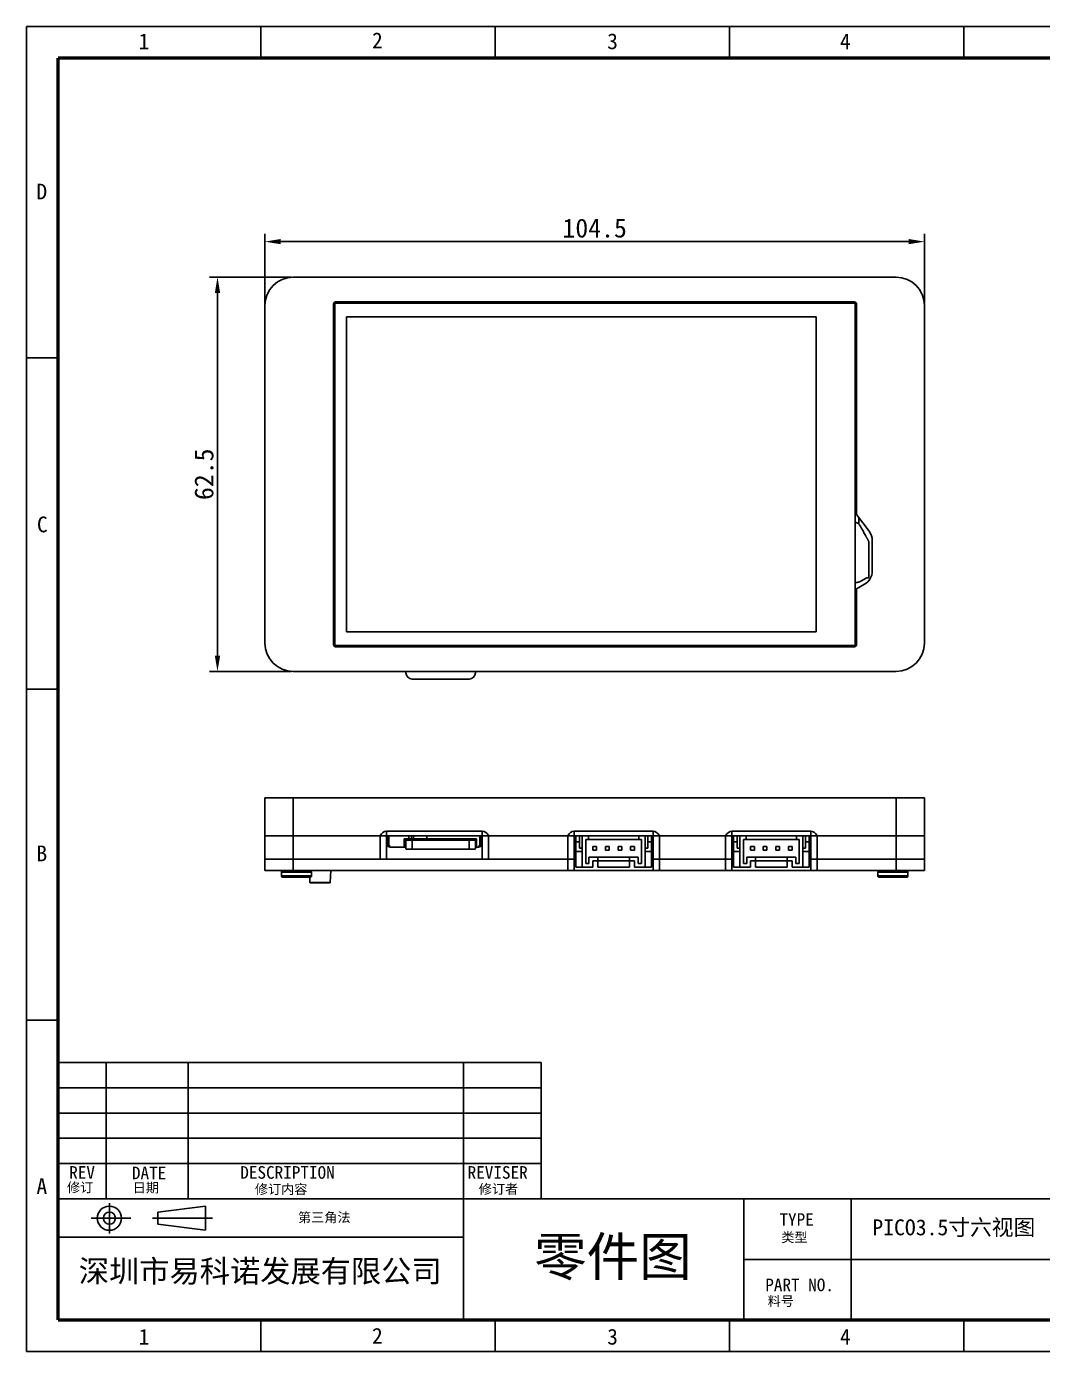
# Model space of a CAD drawing. Header units: millimetres. Extents: x 16822 to 17119, y 29551 to 29761.
# Drawn here: x 16821.9 to 16982.9, y 29550.5 to 29760.5 of the extents above; entities that cross this region are included whole.
import ezdxf
from ezdxf.enums import TextEntityAlignment as Align

# ---------------------------------------------------------------- set-up
doc = ezdxf.new("R2010")
doc.units = ezdxf.units.MM
doc.header["$PDMODE"] = 2
doc.layers.add('title bar', color=7, linetype='Continuous')
doc.styles.get("Standard").update_dxf_attribs({"font": ''})
doc.styles.add('style3', font='')
doc.styles.add('宝明', font='')
doc.styles.get('Standard').set_extended_font_data('SimSun')
doc.styles.get('style3').set_extended_font_data('SimSun')
doc.styles.get('宝明').set_extended_font_data('SimHei')
doc.dimstyles.new('ISO-25', dxfattribs={"dimtxt": 3, "dimasz": 2.5, "dimexe": 1.25, "dimexo": 0.3, "dimtad": 1, "dimdsep": 46, "dimtxsty": 'Standard', "dimcen": 2.5, "dimclrd": 5, "dimclre": 5, "dimadec": 0, "dimazin": 0, "dimtfac": 1, "dimtmove": 0, "dimatfit": 3, "dimfxl": 1, "dimarcsym": 0})

# ---------------------------------------------------------------- blocks, each defined once
blk = doc.blocks.new('*D15')
at = {"color": 5, "lineweight": -2, "transparency": 16777216}
for p, q in [((16859.68, 29716.6), (16859.68, 29727.67)), ((16964.18, 29716.6), (16964.18, 29727.67)), ((16961.68, 29726.42), (16862.18, 29726.42))]:
    blk.add_line(p, q, dxfattribs=at)
at = {"color": 5, "transparency": 16777216}
for points in [[(16862.18, 29726.84), (16862.18, 29726.01), (16859.68, 29726.42)], [(16961.68, 29726.84), (16961.68, 29726.01), (16964.18, 29726.42)]]:
    blk.add_solid(points, dxfattribs=at)
at = {"layer": 'Defpoints', "color": 0, "transparency": 16777216}
for p in [(16859.68, 29726.42), (16859.68, 29716.3), (16964.18, 29716.3)]:
    blk.add_point(p, dxfattribs=at)
at = {"color": 0, "transparency": 16777216, "insert": (16911.93, 29728.55), "char_height": 3, "attachment_point": 5}
blk.add_mtext('104.5', dxfattribs=at)
blk = doc.blocks.new('*D16')
at = {"color": 5, "lineweight": -2, "transparency": 16777216}
for p, q in [((16863.88, 29720.8), (16850.92, 29720.8)), ((16852.17, 29718.3), (16852.17, 29660.8)), ((16863.88, 29658.3), (16850.92, 29658.3))]:
    blk.add_line(p, q, dxfattribs=at)
at = {"color": 5, "transparency": 16777216}
for points in [[(16851.75, 29718.3), (16852.59, 29718.3), (16852.17, 29720.8)], [(16851.75, 29660.8), (16852.59, 29660.8), (16852.17, 29658.3)]]:
    blk.add_solid(points, dxfattribs=at)
at = {"layer": 'Defpoints', "color": 0, "transparency": 16777216}
for p in [(16864.18, 29720.8), (16852.17, 29658.3), (16864.18, 29658.3)]:
    blk.add_point(p, dxfattribs=at)
at = {"color": 0, "transparency": 16777216, "insert": (16850.05, 29689.55), "char_height": 3, "attachment_point": 5, "rotation": 90}
blk.add_mtext('62.5', dxfattribs=at)

msp = doc.modelspace()

# ---------------------------------------------------------------- linework, layer by layer
at = {"color": 7, "linetype": 'Continuous'}
for p, q in [((16864.18, 29720.796), (16959.68, 29720.796)), ((16859.68, 29662.796), (16859.68, 29716.296)), ((16870.575, 29662.516), (16870.575, 29716.576)), ((16870.775, 29716.676), (16870.775, 29662.416)), ((16953.215, 29716.676), (16870.775, 29716.676)), ((16870.875, 29716.876), (16953.115, 29716.876)), ((16953.215, 29662.416), (16953.215, 29716.676)), ((16953.415, 29716.576), (16953.415, 29683.161)), ((16964.18, 29716.296), (16964.18, 29662.796)), ((16872.6, 29714.526), (16872.6, 29664.566)), ((16947.02, 29714.526), (16872.6, 29714.526)), ((16947.02, 29664.566), (16947.02, 29714.526)), ((16953.415, 29711.256), (16953.215, 29711.256)), ((16953.415, 29707.556), (16953.215, 29707.556)), ((16953.415, 29705.056), (16953.215, 29705.056)), ((16953.415, 29703.556), (16953.215, 29703.556)), ((16955.412, 29680.512), (16953.415, 29683.161)), ((16953.791, 29681.654), (16953.791, 29682.663)), ((16954.844, 29679.832), (16954.771, 29679.966)), ((16955.363, 29678.886), (16955.352, 29678.908)), ((16955.376, 29678.822), (16955.363, 29678.886)), ((16955.381, 29673.166), (16955.381, 29678.751)), ((16955.915, 29674.287), (16955.915, 29679.007)), ((16954.824, 29673.024), (16954.896, 29673.059)), ((16955.363, 29673.166), (16955.375, 29673.166)), ((16953.447, 29672.416), (16953.215, 29672.416)), ((16953.415, 29671.4), (16954.665, 29672.122)), ((16953.415, 29671.4), (16953.415, 29662.516)), ((16953.415, 29668.016), (16953.215, 29668.016)), ((16872.6, 29664.566), (16947.02, 29664.566)), ((16870.775, 29662.416), (16953.215, 29662.416)), ((16953.115, 29662.216), (16870.875, 29662.216)), ((16959.68, 29658.296), (16864.18, 29658.296)), ((16882.03, 29658.296), (16882.03, 29658.096)), ((16893.03, 29658.096), (16893.03, 29658.296)), ((16883.03, 29657.096), (16892.03, 29657.096)), ((16859.68, 29638.273), (16859.68, 29626.773)), ((16859.68, 29638.273), (16964.18, 29638.273)), ((16964.18, 29626.773), (16964.18, 29638.273)), ((16894.13, 29632.973), (16878.93, 29632.973)), ((16921.18, 29632.973), (16908.68, 29632.973)), ((16946.18, 29632.973), (16933.68, 29632.973)), ((16877.93, 29632.273), (16859.68, 29632.273)), ((16877.93, 29628.573), (16877.93, 29632.273)), ((16878.93, 29628.573), (16878.93, 29632.273)), ((16878.93, 29632.173), (16879.01, 29632.173)), ((16879.08, 29631.727), (16879.08, 29631.523)), ((16879.13, 29631.727), (16879.08, 29631.727)), ((16879.08, 29631.723), (16879.18, 29631.723)), ((16879.08, 29631.523), (16879.18, 29631.391)), ((16879.13, 29632.113), (16879.13, 29631.723)), ((16879.13, 29631.423), (16879.13, 29631.457)), ((16879.156, 29631.423), (16879.13, 29631.423)), ((16879.16, 29632.023), (16879.18, 29632.023)), ((16879.18, 29632.173), (16879.18, 29630.665)), ((16879.18, 29632.173), (16879.31, 29632.173)), ((16879.18, 29631.873), (16879.31, 29631.873)), ((16879.31, 29630.773), (16879.31, 29632.173)), ((16879.31, 29631.723), (16879.33, 29631.723)), ((16879.31, 29631.22), (16879.33, 29631.194)), ((16879.33, 29632.273), (16879.33, 29630.823)), ((16881.73, 29631.773), (16881.73, 29630.623)), ((16881.93, 29631.573), (16881.73, 29631.773)), ((16882.931, 29631.773), (16881.73, 29631.773)), ((16881.93, 29630.623), (16881.93, 29631.573)), ((16881.93, 29631.573), (16893.03, 29631.573)), ((16882.03, 29630.344), (16882.03, 29631.573)), ((16883.225, 29631.773), (16882.931, 29631.773)), ((16893.23, 29631.773), (16883.225, 29631.773)), ((16893.03, 29631.573), (16893.23, 29631.773)), ((16893.03, 29630.344), (16893.03, 29631.573)), ((16893.23, 29631.773), (16893.23, 29630.623)), ((16893.73, 29632.273), (16893.73, 29630.823)), ((16893.73, 29631.723), (16893.75, 29631.723)), ((16893.73, 29631.194), (16893.75, 29631.22)), ((16893.75, 29630.973), (16893.73, 29630.973)), ((16893.75, 29630.773), (16893.75, 29632.173)), ((16893.75, 29632.173), (16893.88, 29632.173)), ((16893.75, 29631.873), (16893.88, 29631.873)), ((16893.88, 29632.173), (16893.88, 29630.665)), ((16893.88, 29632.023), (16893.9, 29632.023)), ((16893.88, 29631.723), (16893.98, 29631.723)), ((16893.88, 29631.391), (16893.98, 29631.523)), ((16893.88, 29630.973), (16893.9, 29630.973)), ((16893.9, 29631.418), (16893.9, 29630.973)), ((16893.93, 29631.423), (16893.904, 29631.423)), ((16893.93, 29631.723), (16893.93, 29632.113)), ((16893.93, 29631.457), (16893.93, 29631.423)), ((16893.98, 29631.723), (16893.98, 29631.523)), ((16894.05, 29632.173), (16894.13, 29632.173)), ((16894.13, 29632.273), (16894.13, 29628.573)), ((16895.13, 29632.273), (16895.13, 29628.573)), ((16907.68, 29626.773), (16907.68, 29632.273)), ((16908.68, 29626.773), (16908.68, 29632.273)), ((16908.93, 29627.273), (16908.93, 29632.273)), ((16908.93, 29631.273), (16909.53, 29631.273)), ((16909.53, 29630.273), (16909.53, 29632.273)), ((16909.93, 29627.273), (16909.93, 29632.273)), ((16910.53, 29631.673), (16910.53, 29627.873)), ((16919.33, 29631.673), (16910.53, 29631.673)), ((16910.93, 29632.273), (16910.93, 29631.673)), ((16918.93, 29631.673), (16918.93, 29632.273)), ((16919.33, 29627.873), (16919.33, 29631.673)), ((16919.93, 29632.273), (16919.93, 29627.273)), ((16920.33, 29632.273), (16920.33, 29630.273)), ((16920.33, 29631.273), (16920.93, 29631.273)), ((16920.93, 29627.273), (16920.93, 29632.273)), ((16921.18, 29632.273), (16921.18, 29626.773)), ((16922.18, 29632.273), (16922.18, 29626.773)), ((16932.68, 29626.773), (16932.68, 29632.273)), ((16933.68, 29626.773), (16933.68, 29632.273)), ((16933.93, 29627.273), (16933.93, 29632.273)), ((16933.93, 29631.273), (16934.53, 29631.273)), ((16934.53, 29630.273), (16934.53, 29632.273)), ((16934.93, 29627.273), (16934.93, 29632.273)), ((16944.33, 29631.673), (16935.53, 29631.673)), ((16935.53, 29631.673), (16935.53, 29627.873)), ((16935.93, 29632.273), (16935.93, 29631.673)), ((16943.93, 29631.673), (16943.93, 29632.273)), ((16944.33, 29627.873), (16944.33, 29631.673)), ((16944.93, 29632.273), (16944.93, 29627.273)), ((16945.33, 29632.273), (16945.33, 29630.273)), ((16945.33, 29631.273), (16945.93, 29631.273)), ((16945.93, 29627.273), (16945.93, 29632.273)), ((16946.18, 29632.273), (16946.18, 29626.773)), ((16947.18, 29632.273), (16964.18, 29632.273)), ((16947.18, 29632.273), (16947.18, 29626.773)), ((16879.33, 29630.823), (16879.53, 29630.623)), ((16879.53, 29630.623), (16879.46, 29630.623)), ((16879.46, 29630.473), (16882.03, 29630.473)), ((16881.73, 29630.623), (16882.03, 29630.623)), ((16881.93, 29630.693), (16882.03, 29630.693)), ((16881.93, 29630.658), (16881.946, 29630.652)), ((16881.93, 29630.652), (16881.946, 29630.646)), ((16881.93, 29630.645), (16881.946, 29630.639)), ((16881.93, 29630.638), (16881.946, 29630.632)), ((16881.93, 29630.632), (16881.946, 29630.626)), ((16881.946, 29630.632), (16881.975, 29630.623)), ((16882.042, 29630.123), (16893.018, 29630.123)), ((16893.03, 29630.623), (16893.23, 29630.623)), ((16893.03, 29630.473), (16893.6, 29630.473)), ((16893.53, 29630.623), (16893.73, 29630.823)), ((16893.6, 29630.623), (16893.53, 29630.623)), ((16909.93, 29629.773), (16908.93, 29629.773)), ((16909.93, 29630.273), (16909.53, 29630.273)), ((16911.03, 29627.873), (16911.03, 29628.873)), ((16911.03, 29628.873), (16918.83, 29628.873)), ((16911.63, 29630.573), (16911.63, 29629.973)), ((16912.23, 29630.573), (16911.63, 29630.573)), ((16911.63, 29629.973), (16912.23, 29629.973)), ((16912.23, 29629.973), (16912.23, 29630.573)), ((16912.43, 29627.273), (16912.43, 29628.873)), ((16913.63, 29630.573), (16913.63, 29629.973)), ((16914.23, 29630.573), (16913.63, 29630.573)), ((16913.63, 29629.973), (16914.23, 29629.973)), ((16914.23, 29629.973), (16914.23, 29630.573)), ((16915.63, 29630.573), (16915.63, 29629.973)), ((16916.23, 29630.573), (16915.63, 29630.573)), ((16915.63, 29629.973), (16916.23, 29629.973)), ((16916.23, 29629.973), (16916.23, 29630.573)), ((16917.43, 29627.273), (16917.43, 29628.873)), ((16917.63, 29630.573), (16917.63, 29629.973)), ((16918.23, 29630.573), (16917.63, 29630.573)), ((16917.63, 29629.973), (16918.23, 29629.973)), ((16918.23, 29629.973), (16918.23, 29630.573)), ((16918.83, 29628.873), (16918.83, 29627.873)), ((16920.33, 29630.273), (16919.93, 29630.273)), ((16920.93, 29629.773), (16919.93, 29629.773)), ((16934.93, 29629.773), (16933.93, 29629.773)), ((16934.93, 29630.273), (16934.53, 29630.273)), ((16936.03, 29628.873), (16943.83, 29628.873)), ((16936.03, 29627.873), (16936.03, 29628.873)), ((16937.23, 29630.573), (16936.63, 29630.573)), ((16936.63, 29630.573), (16936.63, 29629.973)), ((16936.63, 29629.973), (16937.23, 29629.973)), ((16937.23, 29629.973), (16937.23, 29630.573)), ((16937.43, 29627.273), (16937.43, 29628.873)), ((16939.23, 29630.573), (16938.63, 29630.573)), ((16938.63, 29630.573), (16938.63, 29629.973)), ((16938.63, 29629.973), (16939.23, 29629.973)), ((16939.23, 29629.973), (16939.23, 29630.573)), ((16941.23, 29630.573), (16940.63, 29630.573)), ((16940.63, 29630.573), (16940.63, 29629.973)), ((16940.63, 29629.973), (16941.23, 29629.973)), ((16941.23, 29629.973), (16941.23, 29630.573)), ((16942.43, 29627.273), (16942.43, 29628.873)), ((16943.23, 29630.573), (16942.63, 29630.573)), ((16942.63, 29630.573), (16942.63, 29629.973)), ((16942.63, 29629.973), (16943.23, 29629.973)), ((16943.23, 29629.973), (16943.23, 29630.573)), ((16943.83, 29628.873), (16943.83, 29627.873)), ((16945.33, 29630.273), (16944.93, 29630.273)), ((16945.93, 29629.773), (16944.93, 29629.773)), ((16859.68, 29628.573), (16908.93, 29628.573)), ((16859.68, 29626.773), (16964.18, 29626.773)), ((16862.473, 29626.699), (16866.888, 29626.699)), ((16863.43, 29626.699), (16863.43, 29626.773)), ((16865.93, 29626.699), (16865.93, 29626.773)), ((16866.76, 29626.699), (16866.757, 29626.773)), ((16870.037, 29624.869), (16870.103, 29626.773)), ((16908.93, 29627.273), (16911.63, 29627.273)), ((16910.53, 29627.873), (16911.03, 29627.873)), ((16911.63, 29628.273), (16911.63, 29627.273)), ((16911.63, 29628.273), (16918.23, 29628.273)), ((16917.43, 29627.273), (16912.43, 29627.273)), ((16918.23, 29627.273), (16918.23, 29628.273)), ((16918.23, 29627.273), (16920.93, 29627.273)), ((16918.83, 29627.873), (16919.33, 29627.873)), ((16920.93, 29628.573), (16933.93, 29628.573)), ((16933.93, 29627.273), (16936.63, 29627.273)), ((16935.53, 29627.873), (16936.03, 29627.873)), ((16936.63, 29628.273), (16943.23, 29628.273)), ((16936.63, 29628.273), (16936.63, 29627.273)), ((16942.43, 29627.273), (16937.43, 29627.273)), ((16943.23, 29627.273), (16943.23, 29628.273)), ((16943.23, 29627.273), (16945.93, 29627.273)), ((16943.83, 29627.873), (16944.33, 29627.873)), ((16945.93, 29628.573), (16964.18, 29628.573)), ((16956.68, 29626.743), (16956.68, 29626.773)), ((16956.68, 29626.743), (16957.93, 29626.743)), ((16956.973, 29626.699), (16961.388, 29626.699)), ((16957.93, 29626.699), (16957.93, 29626.773)), ((16960.43, 29626.699), (16960.43, 29626.773)), ((16960.43, 29626.743), (16962.68, 29626.743)), ((16961.88, 29626.773), (16961.88, 29626.743)), ((16962.68, 29626.743), (16962.68, 29626.773)), ((16862.312, 29625.888), (16862.312, 29626.496)), ((16866.888, 29625.685), (16862.473, 29625.685)), ((16866.823, 29624.869), (16866.795, 29625.685)), ((16866.923, 29624.773), (16869.937, 29624.773)), ((16867.048, 29625.888), (16867.048, 29626.496)), ((16956.812, 29625.888), (16956.812, 29626.496)), ((16961.388, 29625.685), (16956.973, 29625.685)), ((16961.548, 29625.888), (16961.548, 29626.496))]:
    msp.add_line(p, q, dxfattribs=at)
at = {"color": 9, "linetype": 'Continuous'}
for p, q in [((16955.363, 29678.886), (16955.363, 29673.166)), ((16864.18, 29626.773), (16864.18, 29638.273)), ((16959.68, 29638.273), (16959.68, 29626.773)), ((16878.93, 29632.973), (16878.93, 29632.273)), ((16894.13, 29632.973), (16894.13, 29632.273)), ((16908.68, 29632.973), (16908.68, 29632.273)), ((16921.18, 29632.973), (16921.18, 29632.273)), ((16933.68, 29632.973), (16933.68, 29632.273)), ((16946.18, 29632.973), (16946.18, 29632.273)), ((16882.508, 29631.573), (16882.508, 29632.273)), ((16882.931, 29631.773), (16882.762, 29631.573)), ((16882.931, 29632.273), (16882.931, 29631.773)), ((16883.03, 29630.123), (16883.03, 29631.573)), ((16883.056, 29631.573), (16883.225, 29631.773)), ((16883.225, 29632.273), (16883.225, 29631.773)), ((16885.339, 29631.573), (16885.339, 29632.273)), ((16892.03, 29631.573), (16892.03, 29630.123)), ((16881.945, 29630.653), (16881.946, 29630.652)), ((16881.945, 29630.646), (16881.946, 29630.646)), ((16881.945, 29630.639), (16881.946, 29630.639)), ((16881.945, 29630.633), (16881.946, 29630.632)), ((16881.981, 29630.627), (16881.998, 29630.623)), ((16862.312, 29626.496), (16867.048, 29626.496)), ((16867.048, 29625.888), (16862.312, 29625.888)), ((16866.823, 29624.869), (16870.037, 29624.869)), ((16956.812, 29626.496), (16961.548, 29626.496)), ((16961.548, 29625.888), (16956.812, 29625.888))]:
    msp.add_line(p, q, dxfattribs=at)
at = {"color": 0, "linetype": 'Continuous'}
msp.add_line((16947.18, 29632.273), (16877.93, 29632.273), dxfattribs=at)
at = {"color": 7, "linetype": 'Continuous'}
for points in [[(16953.415, 29703.567), (16953.397, 29703.57), (16953.331, 29703.583), (16953.26, 29703.603), (16953.215, 29703.619)], [(16954.026, 29681.36), (16953.971, 29681.453), (16953.907, 29681.538), (16953.834, 29681.617), (16953.751, 29681.689), (16953.66, 29681.753), (16953.561, 29681.809), (16953.453, 29681.856), (16953.338, 29681.893), (16953.215, 29681.921)], [(16954.532, 29680.406), (16954.448, 29680.563), (16954.405, 29680.644), (16954.36, 29680.727), (16954.316, 29680.811), (16954.27, 29680.897), (16954.223, 29680.985), (16954.175, 29681.076), (16954.127, 29681.168), (16954.077, 29681.263), (16954.026, 29681.36)], [(16954.654, 29680.18), (16954.574, 29680.33), (16954.532, 29680.406)], [(16954.771, 29679.966), (16954.694, 29680.108), (16954.654, 29680.18)], [(16954.914, 29679.704), (16954.88, 29679.767), (16954.844, 29679.832)], [(16955.292, 29679.021), (16955.272, 29679.057), (16955.248, 29679.099), (16955.222, 29679.146), (16955.195, 29679.196), (16955.166, 29679.247), (16955.136, 29679.301), (16955.106, 29679.356), (16955.075, 29679.411), (16955.044, 29679.467), (16955.013, 29679.525), (16954.981, 29679.583), (16954.914, 29679.704)], [(16955.352, 29678.908), (16955.326, 29678.959), (16955.31, 29678.989), (16955.292, 29679.021)], [(16955.381, 29678.751), (16955.381, 29678.761), (16955.376, 29678.822)], [(16953.986, 29672.559), (16954.092, 29672.619), (16954.194, 29672.677), (16954.294, 29672.733), (16954.391, 29672.786), (16954.484, 29672.838), (16954.575, 29672.888), (16954.662, 29672.936), (16954.746, 29672.981), (16954.824, 29673.024)], [(16954.896, 29673.059), (16954.966, 29673.088), (16955.032, 29673.112), (16955.095, 29673.129), (16955.153, 29673.142), (16955.203, 29673.151), (16955.246, 29673.158), (16955.28, 29673.161), (16955.308, 29673.163), (16955.33, 29673.165), (16955.347, 29673.166), (16955.363, 29673.166)], [(16953.447, 29672.416), (16953.51, 29672.418), (16953.571, 29672.423), (16953.633, 29672.432), (16953.693, 29672.444), (16953.753, 29672.46), (16953.812, 29672.479), (16953.871, 29672.502), (16953.928, 29672.529), (16953.986, 29672.559)], [(16881.946, 29630.652), (16881.984, 29630.64), (16882.022, 29630.63), (16882.03, 29630.628)], [(16881.946, 29630.646), (16881.984, 29630.633), (16882.022, 29630.623), (16882.023, 29630.623)], [(16881.946, 29630.639), (16881.984, 29630.627), (16881.998, 29630.623)], [(16882.03, 29630.344), (16882.03, 29630.32), (16882.031, 29630.296), (16882.032, 29630.271), (16882.033, 29630.247), (16882.034, 29630.222), (16882.036, 29630.198), (16882.038, 29630.173), (16882.04, 29630.148), (16882.042, 29630.123)], [(16893.018, 29630.123), (16893.021, 29630.148), (16893.023, 29630.173), (16893.025, 29630.198), (16893.026, 29630.222), (16893.028, 29630.247), (16893.029, 29630.271), (16893.03, 29630.296), (16893.03, 29630.32), (16893.03, 29630.344)], [(16862.473, 29626.699), (16862.46, 29626.698), (16862.447, 29626.697), (16862.435, 29626.693), (16862.423, 29626.689), (16862.411, 29626.684), (16862.4, 29626.677), (16862.388, 29626.669), (16862.378, 29626.66), (16862.367, 29626.649), (16862.357, 29626.637), (16862.348, 29626.623), (16862.339, 29626.609), (16862.331, 29626.593), (16862.325, 29626.576), (16862.32, 29626.558), (16862.316, 29626.538), (16862.313, 29626.517), (16862.312, 29626.496)], [(16866.888, 29626.699), (16866.9, 29626.698), (16866.913, 29626.697), (16866.926, 29626.693), (16866.938, 29626.689), (16866.949, 29626.684), (16866.961, 29626.677), (16866.972, 29626.669), (16866.983, 29626.66), (16866.993, 29626.649), (16867.003, 29626.637), (16867.013, 29626.623), (16867.021, 29626.609), (16867.029, 29626.593), (16867.035, 29626.576), (16867.041, 29626.558), (16867.045, 29626.538), (16867.047, 29626.517), (16867.048, 29626.496)], [(16956.973, 29626.699), (16956.96, 29626.698), (16956.947, 29626.697), (16956.935, 29626.693), (16956.923, 29626.689), (16956.911, 29626.684), (16956.9, 29626.677), (16956.888, 29626.669), (16956.878, 29626.66), (16956.867, 29626.649), (16956.857, 29626.637), (16956.848, 29626.623), (16956.839, 29626.609), (16956.831, 29626.593), (16956.825, 29626.576), (16956.82, 29626.558), (16956.816, 29626.538), (16956.813, 29626.517), (16956.812, 29626.496)], [(16961.388, 29626.699), (16961.4, 29626.698), (16961.413, 29626.697), (16961.426, 29626.693), (16961.438, 29626.689), (16961.449, 29626.684), (16961.461, 29626.677), (16961.472, 29626.669), (16961.483, 29626.66), (16961.493, 29626.649), (16961.503, 29626.637), (16961.513, 29626.623), (16961.521, 29626.609), (16961.529, 29626.593), (16961.535, 29626.576), (16961.541, 29626.558), (16961.545, 29626.538), (16961.547, 29626.517), (16961.548, 29626.496)], [(16862.473, 29625.685), (16862.46, 29625.686), (16862.447, 29625.687), (16862.435, 29625.691), (16862.423, 29625.695), (16862.411, 29625.7), (16862.4, 29625.707), (16862.388, 29625.715), (16862.378, 29625.724), (16862.367, 29625.735), (16862.357, 29625.747), (16862.348, 29625.761), (16862.339, 29625.775), (16862.331, 29625.791), (16862.325, 29625.808), (16862.32, 29625.826), (16862.316, 29625.846), (16862.313, 29625.867), (16862.312, 29625.888)], [(16866.888, 29625.685), (16866.9, 29625.686), (16866.913, 29625.687), (16866.926, 29625.691), (16866.938, 29625.695), (16866.949, 29625.7), (16866.961, 29625.707), (16866.972, 29625.715), (16866.983, 29625.724), (16866.993, 29625.735), (16867.003, 29625.747), (16867.013, 29625.761), (16867.021, 29625.775), (16867.029, 29625.791), (16867.035, 29625.808), (16867.041, 29625.826), (16867.045, 29625.846), (16867.047, 29625.867), (16867.048, 29625.888)], [(16956.973, 29625.685), (16956.96, 29625.686), (16956.947, 29625.687), (16956.935, 29625.691), (16956.923, 29625.695), (16956.911, 29625.7), (16956.9, 29625.707), (16956.888, 29625.715), (16956.878, 29625.724), (16956.867, 29625.735), (16956.857, 29625.747), (16956.848, 29625.761), (16956.839, 29625.775), (16956.831, 29625.791), (16956.825, 29625.808), (16956.82, 29625.826), (16956.816, 29625.846), (16956.813, 29625.867), (16956.812, 29625.888)], [(16961.388, 29625.685), (16961.4, 29625.686), (16961.413, 29625.687), (16961.426, 29625.691), (16961.438, 29625.695), (16961.449, 29625.7), (16961.461, 29625.707), (16961.472, 29625.715), (16961.483, 29625.724), (16961.493, 29625.735), (16961.503, 29625.747), (16961.513, 29625.761), (16961.521, 29625.775), (16961.529, 29625.791), (16961.535, 29625.808), (16961.541, 29625.826), (16961.545, 29625.846), (16961.547, 29625.867), (16961.548, 29625.888)]]:
    msp.add_lwpolyline(points, dxfattribs=at)
at = {"color": 9, "linetype": 'Continuous'}
for points in [[(16881.981, 29630.641), (16882.018, 29630.631), (16882.03, 29630.628)], [(16881.981, 29630.634), (16882.018, 29630.624), (16882.023, 29630.623)]]:
    msp.add_lwpolyline(points, dxfattribs=at)
at = {"color": 7, "linetype": 'Continuous'}
for centre, radius, start, end in [((16864.18, 29716.296), 4.5, 90, 180), ((16959.68, 29716.296), 4.5, 0, 90), ((16870.875, 29716.576), 0.3, 90, 180), ((16953.115, 29716.576), 0.3, 0, 90), ((16953.415, 29679.007), 2.5, 0, 37), ((16953.415, 29674.287), 2.5, 300, 0), ((16864.18, 29662.796), 4.5, 180, 270), ((16870.875, 29662.516), 0.3, 180, 270), ((16953.115, 29662.516), 0.3, 270, 0), ((16959.68, 29662.796), 4.5, 270, 0), ((16883.03, 29658.096), 1, 180, 270), ((16892.03, 29658.096), 1, 270, 0), ((16879.01, 29632.023), 0.15, 0.04363, 89.95637), ((16879.01, 29632.023), 0.3, 30.00597, 56.52833), ((16894.05, 29632.023), 0.3, 123.47165, 149.994), ((16894.05, 29632.023), 0.15, 90.04363, 179.95637), ((16879.46, 29630.773), 0.3, 201.04259, 269.95376), ((16879.46, 29630.773), 0.15, 180.04363, 269.95637), ((16893.6, 29630.773), 0.15, 270.04363, 359.95637), ((16893.6, 29630.773), 0.3, 270.05147, 338.94962), ((16866.923, 29624.873), 0.1, 182, 270), ((16869.937, 29624.873), 0.1, 270, 358)]:
    msp.add_arc(centre, radius, start, end, dxfattribs=at)
for centre, start_param, end_param in [((16878.93, 29631.194), 0, 0.9192387), ((16894.13, 29631.194), -0.9192387, 0), ((16908.68, 29631.194), 0, 0.9192387), ((16921.18, 29631.194), -0.9192387, 0), ((16933.68, 29631.194), 0, 0.9192387), ((16946.18, 29631.194), -0.9192387, 0)]:
    msp.add_ellipse(centre, major_axis=(0, 1.779), ratio=0.7071068, start_param=start_param, end_param=end_param, dxfattribs=at)
at = {"layer": 'title bar', "color": 0}
for p, q in [((16821.91, 29550.52), (16821.91, 29760.518)), ((16821.91, 29760.518), (17118.908, 29760.518)), ((16859.034, 29760.518), (16859.034, 29755.518)), ((16896.159, 29760.518), (16896.159, 29755.518)), ((16933.284, 29760.518), (16933.284, 29755.518)), ((16970.409, 29760.518), (16970.409, 29755.518)), ((16826.91, 29755.518), (17113.908, 29755.518)), ((16821.91, 29708.019), (16826.91, 29708.019)), ((16821.91, 29655.519), (16826.91, 29655.519)), ((16821.91, 29603.019), (16826.91, 29603.019)), ((16826.91, 29596.316), (16903.46, 29596.316)), ((16834.526, 29596.316), (16834.526, 29574.719)), ((16847.525, 29596.316), (16847.525, 29574.719)), ((16891.131, 29596.316), (16891.131, 29574.719)), ((16903.46, 29596.316), (16903.46, 29574.719)), ((16826.91, 29592.316), (16903.46, 29592.316)), ((16826.91, 29592.316), (16903.46, 29592.316)), ((16826.91, 29588.316), (16903.46, 29588.316)), ((16826.91, 29584.316), (16903.46, 29584.316)), ((16826.91, 29580.316), (16903.46, 29580.316)), ((16826.91, 29574.719), (17113.908, 29574.719)), ((16891.131, 29574.719), (16891.131, 29555.52)), ((16935.552, 29574.719), (16935.552, 29555.52)), ((16952.552, 29574.719), (16952.552, 29555.52)), ((16835.043, 29574.05), (16835.043, 29569.239)), ((16842.736, 29572.605), (16850.263, 29573.565)), ((16842.736, 29572.605), (16842.736, 29570.685)), ((16850.263, 29573.565), (16850.263, 29569.725)), ((16832.168, 29571.645), (16838.433, 29571.645)), ((16841.89, 29571.645), (16851.363, 29571.645)), ((16842.736, 29570.685), (16850.263, 29569.725)), ((16891.131, 29568.656), (16826.91, 29568.656)), ((16984.752, 29565.12), (16935.552, 29565.12)), ((16859.034, 29555.52), (16859.034, 29550.52)), ((16896.159, 29555.52), (16896.159, 29550.52)), ((16933.284, 29555.52), (16933.284, 29550.52)), ((16970.409, 29555.52), (16970.409, 29550.52)), ((17118.908, 29550.52), (16821.91, 29550.52))]:
    msp.add_line(p, q, dxfattribs=at)
at = {"layer": 'title bar', "color": 0, "const_width": 0.5}
for points in [[(16826.91, 29755.518), (16826.91, 29555.52)], [(16826.91, 29555.52), (17113.908, 29555.52), (17113.908, 29755.518), (16826.91, 29755.518)]]:
    msp.add_lwpolyline(points, dxfattribs=at)
at = {"layer": 'title bar', "color": 0}
for radius in [1.92, 0.96]:
    msp.add_circle((16835.043, 29571.645), radius, dxfattribs=at)

# ---------------------------------------------------------------- texts
at = {"insert": (16955.925, 29571.463), "char_height": 2.52675, "attachment_point": 1, "style": 'style3'}
msp.add_mtext('PICO3.5寸六视图', dxfattribs=at)
at = {"layer": 'title bar', "color": 0, "style": '宝明'}
for s, height, p in [('1', 2.5, (16839.686, 29756.92)), ('2', 2.5, (16876.652, 29757.068)), ('3', 2.5, (16913.914, 29756.92)), ('4', 2.5, (16950.789, 29756.92)), ('D', 2.5, (16823.487, 29733.108)), ('C', 2.5, (16823.557, 29680.354)), ('B', 2.5, (16823.487, 29628.213)), ('REV', 2, (16828.672, 29577.896)), ('DATE', 2, (16838.61, 29577.825)), ('DESCRIPTION', 1.99999, (16855.779, 29577.901)), ('REVISER', 2, (16891.798, 29577.896)), ('A', 2.5, (16823.487, 29575.478)), ('1', 2.5, (16839.686, 29551.61)), ('2', 2.5, (16876.652, 29551.758)), ('3', 2.5, (16913.914, 29551.61)), ('4', 2.5, (16950.789, 29551.61))]:
    msp.add_text(s, height=height, dxfattribs=at).set_placement(p)
at = {"layer": 'title bar', "color": 0, "linetype": 'Continuous', "style": '宝明'}
for s, p in [('修订', (16828.32, 29575.762)), ('日期', (16838.737, 29575.726)), ('修订内容', (16858.095, 29575.475)), ('修订者', (16893.573, 29575.509)), ('第三角法', (16864.934, 29571.014)), ('类型', (16941.505, 29567.852)), ('料号', (16939.346, 29557.742))]:
    msp.add_text(s, height=1.5247, dxfattribs=at).set_placement(p)
at = {"layer": 'title bar', "color": 0, "style": '宝明'}
for s, p in [('TYPE', (16943.926, 29571.442)), ('PART NO.', (16944.404, 29561.081))]:
    msp.add_text(s, height=2, dxfattribs=at).set_placement(p, align=Align.MIDDLE)
at = {"layer": 'title bar', "color": 0, "attachment_point": 1, "style": '宝明'}
for s, insert, char_height, width in [('{\\fSimSun|b0|i0|c134|p54;零件图}', (16902.338, 29568.612), 6.09881, 100.69589), ('{\\fSimSun|b0|i0|c134|p54;深圳市易科诺发展有限公司}', (16830.195, 29565.012), 3.51292, 76.92324)]:
    msp.add_mtext(s, dxfattribs=dict(at, insert=insert, char_height=char_height, width=width))

# ---------------------------------------------------------------- dimensions: what is measured, and where the dimension line sits
dim = msp.add_linear_dim(base=(16859.68, 29726.422), p1=(16964.18, 29716.296), p2=(16859.68, 29716.296), dimstyle='ISO-25')
dim.commit()
dim.dimension.update_dxf_attribs({"geometry": '*D15', "text_midpoint": (16911.93, 29728.547)})
dim = msp.add_linear_dim(base=(16852.171, 29658.296), p1=(16864.18, 29720.796), p2=(16864.18, 29658.296), angle=90, dimstyle='ISO-25')
dim.commit()
dim.dimension.update_dxf_attribs({"geometry": '*D16', "text_midpoint": (16850.046, 29689.546)})

doc.saveas('drawing.dxf')
